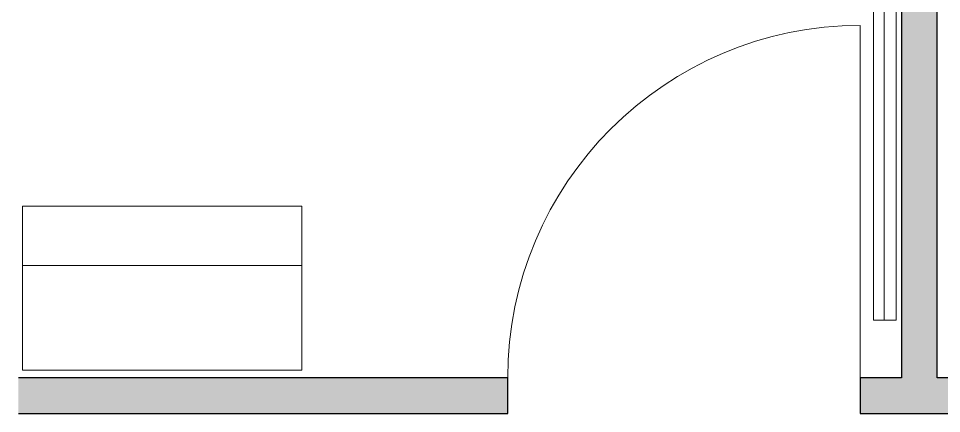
# Model space of a CAD drawing. Header units: millimetres. Extents: x 79795 to 317870, y -36033 to 97293.
# Drawn here: x 220099 to 222744, y 29757 to 30889 of the extents above; entities that cross this region are included whole.
import ezdxf

# ---------------------------------------------------------------- set-up
doc = ezdxf.new("R2010")
doc.units = ezdxf.units.MM
doc.header["$MEASUREMENT"] = 0
for name, color, linetype, lineweight in [('CSM-STL-XX-ZZ-M3-A-XXXX-00001_detached _19_04_21__rvt-1-Level 4$0$A-DOOR', 4, 'CONTINUOUS', 9), ('CSM-STL-XX-ZZ-M3-A-XXXX-00001_detached _19_04_21__rvt-1-Level 4$0$A-WALL-PATT', 7, 'CONTINUOUS', 9), ('CSM-STL-XX-ZZ-M3-A-XXXX-00001_detached _19_04_21__rvt-1-Level 4$0$I-FURN', 8, 'CONTINUOUS', 9), ('CSM-STL-XX-ZZ-M3-A-XXXX-00001_detached _19_04_21__rvt-1-Level 4$0$I-WALL', 7, 'CONTINUOUS', 9), ('I-FURN', 8, 'CONTINUOUS', 9)]:
    doc.layers.add(name, color=color, linetype=linetype, lineweight=lineweight)

msp = doc.modelspace()

# ---------------------------------------------------------------- hatches: boundary and pattern name
at = {"layer": 'CSM-STL-XX-ZZ-M3-A-XXXX-00001_detached _19_04_21__rvt-1-Level 4$0$A-WALL-PATT'}
msp.add_hatch(color=256, dxfattribs=at).paths.add_polyline_path([(222628.8, 29859.3), (222730.8, 29859.3), (222730.8, 34245.3), (222628.8, 34245.3), (222628.8, 30532)], flags=0)
h = msp.add_hatch(color=256, dxfattribs=at)
h.paths.add_polyline_path([(230738.8, 29757.3), (230738.8, 29859.3), (229140.8, 29859.3), (229140.8, 29757.3), (230344.3, 29757.3)], flags=0)
h.paths.add_polyline_path([(228130.8, 29757.3), (228130.8, 29859.3), (226490.8, 29859.3), (226490.8, 29757.3), (227952.4, 29757.3)], flags=0)
h.paths.add_polyline_path([(225480.8, 29757.3), (225480.8, 29859.3), (223858.8, 29859.3), (223858.8, 29757.3), (224962.6, 29757.3)], flags=0)
h.paths.add_polyline_path([(222570.7, 29757.3), (222848.8, 29757.3), (222848.8, 29859.3), (222510.8, 29859.3), (222510.8, 29757.3)], flags=0)
h.paths.add_polyline_path([(220178.7, 29757.3), (221500.8, 29757.3), (221500.8, 29859.3), (220099.2, 29859.3), (220099.2, 29757.3)], flags=0)

# ---------------------------------------------------------------- linework, layer by layer
at = {"layer": 'CSM-STL-XX-ZZ-M3-A-XXXX-00001_detached _19_04_21__rvt-1-Level 4$0$A-DOOR'}
msp.add_line((222510.8, 29859.3), (222510.8, 30869.3), dxfattribs=at)
msp.add_arc((222510.8, 29859.3), 1010, 90, 180, dxfattribs=at)
at = {"layer": 'CSM-STL-XX-ZZ-M3-A-XXXX-00001_detached _19_04_21__rvt-1-Level 4$0$I-FURN'}
for p, q in [((222549, 30024.9), (222549, 32424.9)), ((222579, 32424.9), (222579, 30024.9)), ((222579, 32424.9), (222579, 30024.9)), ((222614, 30024.9), (222614, 32424.9)), ((222579, 30024.9), (222549, 30024.9)), ((222579, 30024.9), (222614, 30024.9))]:
    msp.add_line(p, q, dxfattribs=at)
at = {"layer": 'CSM-STL-XX-ZZ-M3-A-XXXX-00001_detached _19_04_21__rvt-1-Level 4$0$I-WALL', "lineweight": 30}
for p, q in [((222628.8, 34245.3), (222628.8, 29859.3)), ((222730.8, 29859.3), (222730.8, 34245.3)), ((221500.8, 29859.3), (220099.2, 29859.3)), ((221500.8, 29757.3), (221500.8, 29859.3)), ((222628.8, 29859.3), (222510.8, 29859.3)), ((222510.8, 29859.3), (222510.8, 29757.3)), ((222848.8, 29859.3), (222730.8, 29859.3)), ((220099.2, 29757.3), (221500.8, 29757.3)), ((222510.8, 29757.3), (222848.8, 29757.3))]:
    msp.add_line(p, q, dxfattribs=at)
at = {"layer": 'I-FURN'}
for p, q in [((220910.6, 30351.8), (220110.6, 30351.8)), ((220110.6, 30351.8), (220110.6, 30181.8)), ((220910.6, 30181.8), (220910.6, 30351.8)), ((220910.6, 30181.8), (220110.6, 30181.8)), ((220110.6, 30181.8), (220110.6, 29881.8)), ((220910.6, 29881.8), (220910.6, 30181.8)), ((220110.6, 29881.8), (220910.6, 29881.8))]:
    msp.add_line(p, q, dxfattribs=at)

doc.saveas('drawing.dxf')
